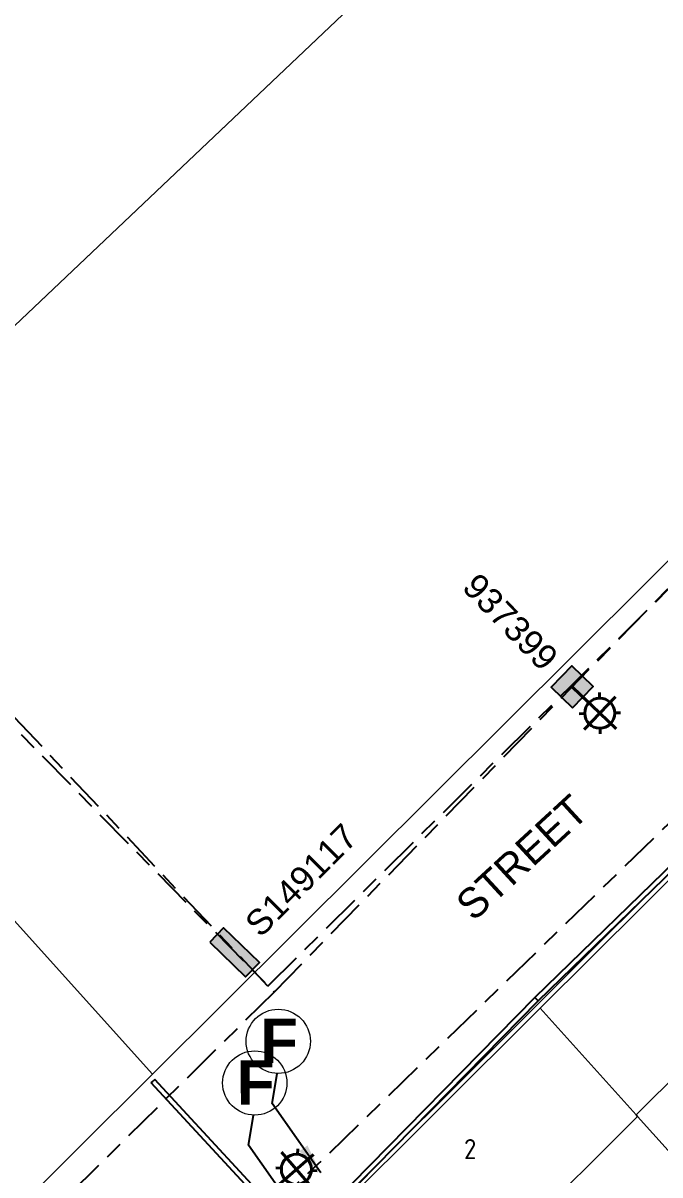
# Model space of a CAD drawing. Header units: metres. Extents: x -1 to 310379, y -2 to 6272124.
# Drawn here: x 309754.4 to 309817.9, y 6271331.1 to 6271445.8 of the extents above; entities that cross this region are included whole.
import ezdxf
from ezdxf.enums import TextEntityAlignment as Align

# ---------------------------------------------------------------- set-up
doc = ezdxf.new("R2010")
doc.units = ezdxf.units.M
doc.linetypes.add('Cable Exist UG', pattern=[8.2, 4, -1.2, 1.8, -1.2])
doc.layers.get('0').update_dxf_attribs({"color": 6})
for name, color, linetype in [('_User_LV_Exist', 7, 'Continuous'), ('Duct_SP_EXT', 7, 'Continuous'), ('Equip_SP_SL_EXT', 7, 'Continuous'), ('Mains_HV_NEW_V17', 2, 'Continuous'), ('Notes', 7, 'Continuous'), ('Notes_HV_MISC', 7, 'Continuous'), ('Notes_SP_EXT', 7, 'Continuous'), ('SupportsUG_SP_LV_SL_EXT', 7, 'Continuous'), ('SupportsUG_SP_SL_EXT', 7, 'Continuous'), ('UG_Details_SP_MISC', 7, 'Continuous')]:
    doc.layers.add(name, color=color, linetype=linetype)
doc.layers.add('Cadastre Land Parcels_SP_EXT', color=9, linetype='Continuous', lineweight=5)
doc.styles.add('ARIAL', font='arial.ttf', dxfattribs={"height": 2})
doc.styles.add('COLUMN_LABEL', font='arial.ttf')
doc.styles.add('iecARIAL', font='arial.ttf', dxfattribs={"height": 2})
doc.styles.add('iecISOCP', font='isocp.shx')
doc.styles.add('ISOCP', font='isocp.shx', dxfattribs={"height": 1.75})
doc.styles.add('ITALICT', font='ITALICT')
doc.styles.add('POLE_LABEL', font='arial.ttf')
doc.styles.get("Standard").update_dxf_attribs({"font": 'arial.ttf'})
doc.linetypes.add('Cable New UG', pattern='A,7,-0.25,["x",Standard,S=2,R=0,X=0.2,Y=-0.8],-2.1', length=9.35)
doc.dimstyles.new('GISCAD Dim Style', dxfattribs={"dimtxt": 2.5, "dimasz": 3, "dimexe": 1.25, "dimexo": 0.625, "dimtad": 1, "dimtoh": 1, "dimdec": 1, "dimtxsty": 'ARIAL', "dimcen": 2.5, "dimadec": 0, "dimazin": 0, "dimtfac": 1, "dimtdec": 1, "dimtmove": 0, "dimatfit": 3, "dimfxl": 1.25, "dimarcsym": 0})

# ---------------------------------------------------------------- blocks, each defined once
blk = doc.blocks.new('*U135')
at = {"lineweight": 40}
for p, q in [((-2.32, 4.91), (-2.36, 4.34)), ((-4.17, 1.37), (-0.77, 4.32)), ((-1, 1.15), (-3.94, 4.55)), ((-4.53, 3), (-3.97, 2.96)), ((-0.41, 2.7), (-0.97, 2.74)), ((-2.62, 0.79), (-2.58, 1.35)), ((0, 0), (-1.49, 1.72))]:
    blk.add_line(p, q, dxfattribs=at)
blk.add_circle((-2.47, 2.85), 1.5, dxfattribs=at)
at = {"style": 'iecARIAL', "flags": 8}
blk.add_attdef('ASSET_NUM', (1.5, 1.5), '', height=2.5, dxfattribs=at)
for tag, p, height, flags in [('CONSTRUCTED_VOLTAGE', (0.98, -0.65), 0.2, 9), ('CONTROL_TYPE', (0.98, -0.85), 0.2, 9), ('LANTERN_PURPOSE', (0.98, -1.05), 0.2, 9), ('LANTERN_TYPE', (0.98, -1.25), 0.2, 9), ('LNUMBER', (2.18, -3.25), 2.5, 8), ('OPERATING_VOLTAGE', (0.98, -1.65), 0.2, 9), ('ORIENTATION', (0.98, -1.85), 0.2, 9), ('OWNED_BY', (0.98, -2.05), 0.2, 9), ('STATE', (0.98, -2.25), 0.2, 9), ('NO_PHASES', (0.98, -1.45), 0.2, 9), ('USAGE', (0.98, -2.45), 0.2, 9), ('CEXIST', (0.98, -2.65), 0.2, 9), ('CNEW', (0.98, -2.85), 0.2, 9), ('CNUMBER', (0.98, -3.05), 0.2, 9), ('CREMOVE', (0.98, -3.25), 0.2, 9), ('CREPLACE', (0.98, -3.45), 0.2, 9), ('LKINGHEIGHT', (0.98, -3.65), 0.2, 9), ('LBRACKET', (0.98, -3.85), 0.2, 9), ('LBRACKETVOCAB', (0.98, -4.05), 0.2, 9), ('LCATEGORY', (0.98, -4.25), 0.2, 9), ('LCHARGE1', (0.98, -4.45), 0.2, 9), ('LCHARGE1PERCENT', (0.98, -4.65), 0.2, 9), ('LCHARGE2', (0.98, -4.85), 0.2, 9), ('LCHARGE2PERCENT', (0.98, -5.05), 0.2, 9), ('LCHARGE3', (0.98, -5.25), 0.2, 9), ('LCHARGE3PERCENT', (0.98, -5.45), 0.2, 9), ('LEXIST', (0.98, -5.65), 0.2, 9), ('LLAMP', (0.98, -5.85), 0.2, 9), ('LLAMPVOCAB', (0.98, -6.05), 0.2, 9), ('LMAST', (0.98, -6.25), 0.2, 9), ('LMASTVOCAB', (0.98, -6.45), 0.2, 9), ('LNEW', (0.98, -6.65), 0.2, 9), ('LANTNUMBER', (0.98, -6.85), 0.2, 9), ('LOUTREACH', (0.98, -7.25), 0.2, 9), ('LOUTREACHVOCAB', (0.98, -7.45), 0.2, 9), ('LRATECODE', (0.98, -7.65), 0.2, 9), ('LREMOVE', (0.98, -7.85), 0.2, 9), ('LREPLACE', (0.98, -8.05), 0.2, 9), ('STREETNAME', (0.98, -9.25), 0.2, 9), ('LTYPE', (0.98, -8.25), 0.2, 9), ('LTYPEVOCAB', (0.98, -8.45), 0.2, 9), ('LEGEND', (0.98, -8.65), 0.2, 9), ('LOCATION', (0.98, -8.85), 0.2, 9), ('NOTES', (0.98, -9.05), 0.2, 9), ('SUBURB', (0.98, -9.45), 0.2, 1)]:
    blk.add_attdef(tag, p, '', height=height, dxfattribs=dict(flags=flags))
blk = doc.blocks.new('*U183')
blk.add_hatch(color=256).paths.add_polyline_path([(-2.61, 1.41), (-2.44, -0.56), (2.5, -0.14), (2.33, 1.83)])
blk.add_lwpolyline([(-2.44, -0.56), (2.5, -0.14), (2.33, 1.83), (-2.61, 1.41)], close=True)
at = {"style": 'iecARIAL', "flags": 8}
blk.add_attdef('ASSET_NUM', (1.5, 3.5), '', height=2.5, dxfattribs=at)
for tag, p, flags in [('OWNED_BY', (0, -0.2), 9), ('STATE', (0, -0.4), 9), ('SUPPORT_TYPE', (0, -0.6), 9), ('USAGE', (0, -0.8), 9), ('LEGEND', (0, -1), 9), ('LOCATION', (0, -1.2), 9), ('STREETNAME', (0, -1.8), 9), ('SUBURB', (0, -2), 1), ('NOTES', (0, -1.4), 9), ('PARENT', (0, -1.6), 9)]:
    blk.add_attdef(tag, p, '', height=0.2, dxfattribs=dict(flags=flags))
blk = doc.blocks.new('COLUMN_EXT')
blk.add_hatch(color=256).paths.add_polyline_path([(-1.49, 1.48), (-1.49, -1.49), (1.48, -1.49), (1.48, 1.48)])
blk.add_lwpolyline([(-1.49, -1.49), (1.48, -1.49), (1.48, 1.48), (-1.49, 1.48)], close=True)
for tag, height, style, flags, p in [('ASSET_NUM', 2.5, 'COLUMN_LABEL', 8, (2, 2)), ('STRUCTURE_PLANT_NUMBER', 0.2, 'POLE_LABEL', 9, (1.81, 0.03)), ('STREET_CODE', 0.2, 'COLUMN_LABEL', 9, (1.81, -0.2))]:
    blk.add_attdef(tag, text='', height=height, dxfattribs=dict(style=style, flags=flags)).set_placement(p, align=Align.MIDDLE_LEFT)
at = {"flags": 9}
for tag, p in [('COLUMN_TYPE', (1.81, -0.4)), ('OWNED_BY', (1.81, -0.6)), ('STATE', (1.81, -0.8)), ('USAGE', (1.81, -1)), ('LEGEND', (1.81, -1.2)), ('STREETNAME', (1.81, -1.6)), ('SUBURB', (1.81, -1.8)), ('LOCATION', (1.81, -1.4)), ('NOTES', (1.81, -2))]:
    blk.add_attdef(tag, text='', height=0.2, dxfattribs=at).set_placement(p, align=Align.MIDDLE_LEFT)
at = {"flags": 1}
blk.add_attdef('Z', (1.81, -2.35), '', height=0.2, dxfattribs=at)
blk = doc.blocks.new('*U137')
at = {"lineweight": 40}
for p, q in [((-2.8, 4.69), (-2.79, 4.13)), ((-1.13, 1.08), (-4.38, 4.19)), ((-4.31, 1), (-1.2, 4.26)), ((-4.82, 2.58), (-4.25, 2.6)), ((-0.69, 2.68), (-1.25, 2.66)), ((0, 0), (-1.67, 1.6)), ((-2.71, 0.57), (-2.72, 1.13))]:
    blk.add_line(p, q, dxfattribs=at)
blk.add_circle((-2.75, 2.63), 1.5, dxfattribs=at)
at = {"style": 'iecARIAL', "flags": 8}
blk.add_attdef('ASSET_NUM', (1.5, 1.5), '', height=2.5, dxfattribs=at)
for tag, p, height, flags in [('CONSTRUCTED_VOLTAGE', (0.98, -0.65), 0.2, 9), ('CONTROL_TYPE', (0.98, -0.85), 0.2, 9), ('LANTERN_PURPOSE', (0.98, -1.05), 0.2, 9), ('LANTERN_TYPE', (0.98, -1.25), 0.2, 9), ('LNUMBER', (2.18, -3.25), 2.5, 8), ('OPERATING_VOLTAGE', (0.98, -1.65), 0.2, 9), ('ORIENTATION', (0.98, -1.85), 0.2, 9), ('OWNED_BY', (0.98, -2.05), 0.2, 9), ('STATE', (0.98, -2.25), 0.2, 9), ('NO_PHASES', (0.98, -1.45), 0.2, 9), ('USAGE', (0.98, -2.45), 0.2, 9), ('CEXIST', (0.98, -2.65), 0.2, 9), ('CNEW', (0.98, -2.85), 0.2, 9), ('CNUMBER', (0.98, -3.05), 0.2, 9), ('CREMOVE', (0.98, -3.25), 0.2, 9), ('CREPLACE', (0.98, -3.45), 0.2, 9), ('LKINGHEIGHT', (0.98, -3.65), 0.2, 9), ('LBRACKET', (0.98, -3.85), 0.2, 9), ('LBRACKETVOCAB', (0.98, -4.05), 0.2, 9), ('LCATEGORY', (0.98, -4.25), 0.2, 9), ('LCHARGE1', (0.98, -4.45), 0.2, 9), ('LCHARGE1PERCENT', (0.98, -4.65), 0.2, 9), ('LCHARGE2', (0.98, -4.85), 0.2, 9), ('LCHARGE2PERCENT', (0.98, -5.05), 0.2, 9), ('LCHARGE3', (0.98, -5.25), 0.2, 9), ('LCHARGE3PERCENT', (0.98, -5.45), 0.2, 9), ('LEXIST', (0.98, -5.65), 0.2, 9), ('LLAMP', (0.98, -5.85), 0.2, 9), ('LLAMPVOCAB', (0.98, -6.05), 0.2, 9), ('LMAST', (0.98, -6.25), 0.2, 9), ('LMASTVOCAB', (0.98, -6.45), 0.2, 9), ('LNEW', (0.98, -6.65), 0.2, 9), ('LANTNUMBER', (0.98, -6.85), 0.2, 9), ('LOUTREACH', (0.98, -7.25), 0.2, 9), ('LOUTREACHVOCAB', (0.98, -7.45), 0.2, 9), ('LRATECODE', (0.98, -7.65), 0.2, 9), ('LREMOVE', (0.98, -7.85), 0.2, 9), ('LREPLACE', (0.98, -8.05), 0.2, 9), ('STREETNAME', (0.98, -9.25), 0.2, 9), ('LTYPE', (0.98, -8.25), 0.2, 9), ('LTYPEVOCAB', (0.98, -8.45), 0.2, 9), ('LEGEND', (0.98, -8.65), 0.2, 9), ('LOCATION', (0.98, -8.85), 0.2, 9), ('NOTES', (0.98, -9.05), 0.2, 9), ('SUBURB', (0.98, -9.45), 0.2, 1)]:
    blk.add_attdef(tag, p, '', height=height, dxfattribs=dict(flags=flags))

msp = doc.modelspace()

# ---------------------------------------------------------------- linework, layer by layer
at = {"layer": '_User_LV_Exist', "color": 7, "linetype": 'Cable Exist UG', "flags": 128}
for points in [[(309856.72, 6271465.7), (309871.07, 6271450.34), (309871.68, 6271443.66), (309779.45, 6271349.28), (309743.7, 6271385.66)], [(309848.09, 6271353.16), (309831.87, 6271370.89), (309831.87, 6271370.89), (309831.87, 6271370.89), (309831.87, 6271370.89), (309831.87, 6271370.89), (309823.18, 6271370.34), (309823.18, 6271370.34), (309823.18, 6271370.34), (309823.18, 6271370.34), (309823.18, 6271370.34), (309783.82, 6271332.13), (309783.82, 6271332.13), (309783.82, 6271332.13), (309780.66, 6271329.23), (309777.88, 6271326.63), (309777.88, 6271326.63), (309783.37, 6271320.8), (309790.93, 6271312.4)], [(309779.45, 6271349.28), (309756.26, 6271326.37), (309766.19, 6271315.51), (309771.22, 6271316.12)]]:
    msp.add_lwpolyline(points, dxfattribs=at)
at = {"layer": 'Cadastre Land Parcels_SP_EXT', "linetype": 'Continuous'}
for points in [[(309832.39, 6271490.34), (309804.69, 6271520.65), (309542.42, 6271358.77), (309611.99, 6271281.48), (309832.39, 6271490.34)], [(309872.9, 6271446.11), (309832.39, 6271490.34), (309724.76, 6271388.35), (309767.32, 6271341.11), (309872.9, 6271446.11)], [(309767.32, 6271341.11), (309724.76, 6271388.35), (309611.99, 6271281.48), (309657.04, 6271231.43), (309767.32, 6271341.11)], [(309838.9, 6271360.27), (309832, 6271367.92), (309826.49, 6271368.07), (309805.97, 6271347.67), (309815.54, 6271337.04), (309838.9, 6271360.27)], [(309847.28, 6271350.99), (309838.9, 6271360.27), (309815.54, 6271337.04), (309815.67, 6271336.89), (309823.9, 6271327.76), (309847.28, 6271350.99)], [(309815.67, 6271336.89), (309815.54, 6271337.04), (309805.97, 6271347.67), (309785.46, 6271327.26), (309785.3, 6271321.47), (309792.33, 6271313.66), (309815.67, 6271336.89)], [(309824.52, 6271327.07), (309823.9, 6271327.76), (309815.67, 6271336.89), (309792.33, 6271313.66), (309801.17, 6271303.84), (309824.52, 6271327.07)]]:
    msp.add_lwpolyline(points, close=True, dxfattribs=at)
at = {"layer": 'Duct_SP_EXT'}
for p, q in [((309805.42, 6271348.73), (309824.65, 6271367.42)), ((309805.76, 6271348.39), (309824.99, 6271367.07)), ((309784.96, 6271327.93), (309805.42, 6271348.73)), ((309805.42, 6271348.73), (309805.59, 6271348.56)), ((309805.76, 6271348.39), (309805.59, 6271348.56)), ((309785.31, 6271327.6), (309805.76, 6271348.39)), ((309767.55, 6271340.57), (309767.38, 6271340.4)), ((309784.97, 6271321.77), (309767.55, 6271340.57)), ((309767.2, 6271340.24), (309767.38, 6271340.4)), ((309784.61, 6271321.44), (309767.2, 6271340.24))]:
    msp.add_line(p, q, dxfattribs=at)
at = {"layer": 'Mains_HV_NEW_V17', "color": 2, "linetype": 'Cable New UG', "lineweight": 0, "flags": 128}
msp.add_lwpolyline([(309815.07, 6271482.05), (309832.47, 6271498.21), (309849.21, 6271479.4), (309891.37, 6271433.71), (309857.89, 6271400.53), (309823.68, 6271365.98), (309765.06, 6271307.52), (309709.52, 6271252.33), (309674.26, 6271217.35), (309674.12, 6271211.4), (309672.13, 6271213.44), (309649.41, 6271238.66), (309638.58, 6271229.23), (309598.92, 6271273.84), (309588.41, 6271264.31), (309576.06, 6271253.1)], dxfattribs=at)
at = {"layer": 'Notes_HV_MISC', "color": 2, "lineweight": 0}
msp.add_circle((309779.86, 6271344.37), 3.2, dxfattribs=at)
at = {"layer": 'Notes_SP_EXT', "color": 2, "lineweight": 0}
msp.add_circle((309777.52, 6271340.22), 3.2, dxfattribs=at)
at = {"layer": 'UG_Details_SP_MISC', "color": 7, "linetype": 'Cable Exist UG', "flags": 128}
for points in [[(309778.83, 6271349.86), (309809.02, 6271379.75), (309834.56, 6271405.14), (309848.83, 6271419.05), (309874.5, 6271444.86)], [(309778.83, 6271349.86), (309740.99, 6271389.96)]]:
    msp.add_lwpolyline(points, dxfattribs=at)

# ---------------------------------------------------------------- block references
at = {"layer": 'Equip_SP_SL_EXT', "rotation": 180}
msp.add_blockref('*U137', (309809.15, 6271379.68), dxfattribs=at)
at = {"layer": 'Equip_SP_SL_EXT'}
msp.add_blockref('*U135', (309784.14, 6271328.77), dxfattribs=at)
at = {"layer": 'SupportsUG_SP_LV_SL_EXT'}
ref = msp.add_blockref('*U183', (309775.07, 6271352.78), dxfattribs=dict(at, rotation=311.1446801227578))
ref.add_attrib('ASSET_NUM', 'S149117', dxfattribs={"height": 2.5, "rotation": 45, "style": 'iecARIAL'}).set_placement((309787.09, 6271365.38), align=Align.MIDDLE_RIGHT)
at = {"layer": 'SupportsUG_SP_SL_EXT'}
ref = msp.add_blockref('COLUMN_EXT', (309809.15, 6271379.68), dxfattribs=dict(at, rotation=45.74365509915005))
ref.add_attrib('ASSET_NUM', '937399', dxfattribs={"layer": 'SupportsUG_SP_LV_SL_EXT', "height": 2.5, "rotation": 314, "style": 'COLUMN_LABEL'}).set_placement((309798.96, 6271390.34), align=Align.MIDDLE_LEFT)

# ---------------------------------------------------------------- texts
at = {"layer": 'Cadastre Land Parcels_SP_EXT', "style": 'ISOCP'}
msp.add_text('2', height=2, dxfattribs=at).set_placement((309798.37, 6271332.64))
at = {"layer": 'Notes', "insert": (309804.14, 6271362.67), "char_height": 3, "attachment_point": 5, "rotation": 42.6431, "style": 'ITALICT'}
msp.add_mtext('{\\fStylus BT|b0|i0|c0|p34;STREET }', dxfattribs=at)
at = {"layer": 'Notes_HV_MISC', "color": 2, "lineweight": 0, "insert": (309779.94, 6271346.63), "char_height": 4.424, "attachment_point": 2, "rotation": 0.1004, "style": 'iecISOCP'}
msp.add_mtext('{\\fArial|b1|i0|c0|p34;F}', dxfattribs=at)
at = {"layer": 'Notes_SP_EXT', "color": 2, "lineweight": 0, "insert": (309777.6, 6271342.49), "char_height": 4.424, "attachment_point": 2, "rotation": 0.1004, "style": 'iecISOCP'}
msp.add_mtext('{\\fArial|b1|i0|c0|p34;F}', dxfattribs=at)

# ---------------------------------------------------------------- leaders
at = {"layer": 'Notes_HV_MISC', "color": 2, "lineweight": 0}
msp.add_leader([(309784.09, 6271331.26), (309779.24, 6271338.19), (309779.74, 6271341.13)], dimstyle='GISCAD Dim Style', override={"dimgap": 0.625, "dimtad": 0}, dxfattribs=at)
at = {"layer": 'Notes_SP_EXT', "color": 2, "lineweight": 0}
msp.add_leader([(309781.75, 6271327.11), (309776.89, 6271334.04), (309777.39, 6271336.98)], dimstyle='GISCAD Dim Style', override={"dimgap": 0.625, "dimtad": 0}, dxfattribs=at)

doc.saveas('drawing.dxf')
